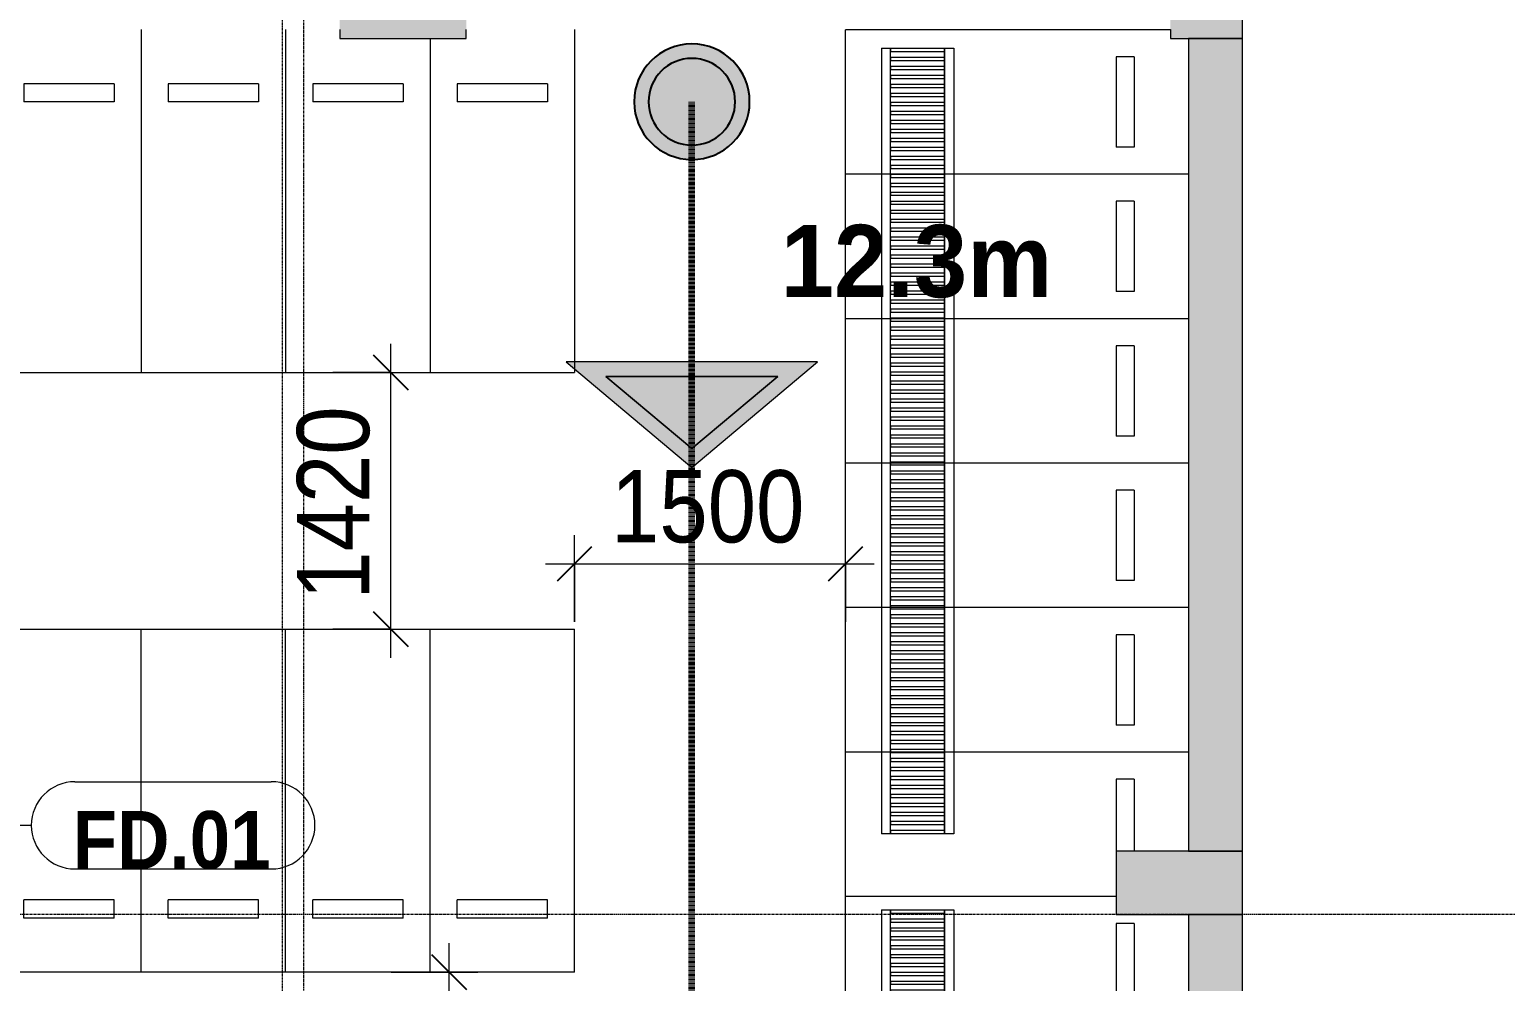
# Model space of a CAD drawing. Header units: millimetres. Extents: x 25998 to 252958, y -15958 to 83425.
# Drawn here: x 120534 to 128709, y 72666 to 77937 of the extents above; entities that cross this region are included whole.
import ezdxf

# ---------------------------------------------------------------- set-up
doc = ezdxf.new("R2010")
doc.units = ezdxf.units.MM
for name, pattern in [('1 NÉT CALL OUT', [6, 3, -3]), ('Dash Dot 3_16_', [7.9375, 4.7625, -1.5875, 0, -1.5875]), ('Grid Line', [22.225, 12.7, -3.175, 3.175, -3.175])]:
    doc.linetypes.add(name, pattern=pattern)
for name, color, linetype, lineweight in [('0-1', 7, 'Continuous', 5), ('A-ANNO-DIMS', 211, 'Continuous', 9), ('A-ANNO-DIMS-160', 211, 'Continuous', 9), ('A-ANNO-NOTE', 131, 'Continuous', 9), ('A-ANNO-NOTE-1', 131, 'Continuous', 25), ('A-DETL-2', 90, '1 NÉT CALL OUT', 100), ('A-DOOR-IDEN', 31, 'Continuous', 9), ('A-FLOR', 192, 'Continuous', 9), ('A-FLOR-1', 7, 'Continuous', 9), ('A-WALL-PATT-1', 7, 'Continuous', 9), ('C-PRKG', 70, 'Continuous', 9), ('G-ANNO-SYMB-1', 111, 'Dash Dot 3_16_', 18), ('G-ANNO-TEXT-2', 142, 'Continuous', 9), ('L-SITE-WALL-1', 250, 'Continuous', 18), ('L-SITE-WALL-2', 7, 'Continuous', 9), ('M-EQPM', 50, 'Continuous', 9), ('S-COLS-1', 52, 'Continuous', 5), ('S-COLS-2', 250, 'Continuous', 18), ('S-COLS-3', 7, 'Continuous', 9), ('S-GRID-1', 1, 'Grid Line', 9)]:
    doc.layers.add(name, color=color, linetype=linetype, lineweight=lineweight)
doc.styles.add('Arial_4', font='arial_0.ttf', dxfattribs={"width": 0.95, "height": 400})
doc.styles.add('Arial_B', font='arialbd_0.ttf', dxfattribs={"width": 0.9, "height": 320})
doc.styles.add('UTM Avo', font='UTM Avo.ttf', dxfattribs={"width": 0.9, "height": 400})
doc.dimstyles.new('1_Dim_chi_tiet_2_5', dxfattribs={"dimscale": 304.8, "dimtxt": 399.720379, "dimasz": 0.629921, "dimexe": 0.524934, "dimexo": 0.0625, "dimgap": 0.052493, "dimtad": 1, "dimdec": 0, "dimrnd": 5, "dimzin": 0, "dimdsep": 46, "dimtxsty": 'UTM Avo', "dimblk1": 'OBLIQUE', "dimblk2": 'OBLIQUE', "dimsah": 1, "dimcen": 0.09, "dimdle": 0.524934, "dimazin": 0, "dimtfac": 1, "dimtdec": 4, "dimtix": 1, "dimtmove": 0, "dimatfit": 3, "dimfxl": 1.049869, "dimfxlon": 1, "dimtvp": 1, "dimtolj": 1, "dimtzin": 0, "dimarcsym": 2})

# ---------------------------------------------------------------- blocks, each defined once
blk = doc.blocks.new('NCV_TKTC_KET CAU_rvt-1-TKCS_MB TẦNG HẦM')
at = {"layer": 'A-WALL-PATT-1'}
for points in [[(127252.6, 73386.9), (127252.5, 77886.9), (126952.6, 77886.9), (126952.6, 73386.9), (127252.5, 73386.9)], [(127252.6, 70111.9), (127252.5, 73036.9), (126952.6, 73036.9), (126952.6, 70111.9), (127252.5, 70111.9)]]:
    blk.add_hatch(color=256, dxfattribs=at).paths.add_polyline_path(points)
at = {"layer": 'S-COLS-1'}
for points in [[(122952.6, 77886.9), (122952.6, 78236.9), (122252.6, 78236.5), (122252.6, 77886.9)], [(127252.5, 77886.9), (127252.6, 77886.9), (127252.5, 78236.9), (126852.6, 78236.5), (126852.6, 77886.9), (127119.4, 77886.9)], [(127252.4, 73036.9), (127252.4, 73386.9), (126552.4, 73386.9), (126552.4, 73036.9), (127045.3, 73036.9)]]:
    blk.add_hatch(color=256, dxfattribs=at).paths.add_polyline_path(points)
at = {"layer": 'A-FLOR-1'}
blk.add_line((127252.5, 73036.9), (127252.5, 73386.9), dxfattribs=at)
at = {"layer": 'L-SITE-WALL-1'}
for p, q in [((126952.6, 77886.9), (126952.6, 73386.9)), ((127252.6, 73386.9), (127252.6, 77886.9)), ((126952.6, 73036.9), (126952.6, 70111.9)), ((127252.6, 70111.9), (127252.6, 73036.9))]:
    blk.add_line(p, q, dxfattribs=at)
at = {"layer": 'L-SITE-WALL-2'}
for p, q in [((127252.6, 77886.9), (126952.6, 77886.9)), ((126952.6, 73386.9), (127252.6, 73386.9)), ((127252.6, 73036.9), (126952.6, 73036.9))]:
    blk.add_line(p, q, dxfattribs=at)
at = {"layer": 'S-COLS-2'}
for p, q in [((127252.6, 77886.9), (127252.6, 78236.9)), ((122252.6, 77936.9), (122252.6, 77886.9)), ((122952.6, 77886.9), (122952.6, 77936.9)), ((126852.6, 77936.9), (126852.6, 77886.9)), ((122252.6, 77886.9), (122952.6, 77886.9)), ((126852.6, 77886.9), (126952.6, 77886.9)), ((126552.4, 73386.9), (126552.4, 73036.9)), ((126952.6, 73386.9), (126552.4, 73386.9)), ((127252.4, 73036.9), (127252.4, 73386.9)), ((126552.4, 73036.9), (126952.6, 73036.9))]:
    blk.add_line(p, q, dxfattribs=at)
at = {"layer": 'S-COLS-3'}
for p, q in [((126952.6, 77886.9), (127252.6, 77886.9)), ((127252.4, 73386.9), (126952.6, 73386.9)), ((126952.6, 73036.9), (127252.4, 73036.9))]:
    blk.add_line(p, q, dxfattribs=at)
blk = doc.blocks.new('XE MAY2 - xe may 2-V35-TKCS_MB TẦNG HẦM')
at = {"layer": 'C-PRKG'}
for p, q in [((-400.1, 800), (-1900, 800)), ((-1900, 0), (-1900, 800)), ((-300, 650), (-400, 650)), ((-400, 650), (-400, 150)), ((-300, 650), (-300, 150)), ((-300, 150), (-400, 150)), ((0, 0), (-1900, 0))]:
    blk.add_line(p, q, dxfattribs=at)
blk = doc.blocks.new('XE MAY2 - xe may 2-V36-TKCS_MB TẦNG HẦM')
at = {"layer": 'C-PRKG'}
for p, q in [((0, 800), (-1900, 800)), ((-1900, 0), (-1900, 800)), ((-300, 650), (-400, 650)), ((-400, 650), (-400, 251.1)), ((-300, 650), (-300, 251.2)), ((-400.1, 0), (-1900, 0))]:
    blk.add_line(p, q, dxfattribs=at)
blk = doc.blocks.new('XE MAY2 - xe may 2-612722-TKCS_MB TẦNG HẦM')
at = {"layer": 'C-PRKG'}
for p, q in [((0, 800), (-1900, 800)), ((-1900, 0), (-1900, 800)), ((-300, 650), (-400, 650)), ((-400, 650), (-400, 150)), ((-300, 650), (-300, 150)), ((-300, 150), (-400, 150)), ((0, 0), (-1900, 0))]:
    blk.add_line(p, q, dxfattribs=at)
blk = doc.blocks.new('XE MAY2 - xe may 2-V20-TKCS_MB TẦNG HẦM')
at = {"layer": 'C-PRKG'}
for p, q in [((-100, 800), (-1900, 800)), ((-1900, 0), (-1900, 800)), ((-300, 650), (-400, 650)), ((-400, 650), (-400, 150)), ((-300, 650), (-300, 150)), ((-300, 150), (-400, 150)), ((0, 0), (-1900, 0))]:
    blk.add_line(p, q, dxfattribs=at)
blk = doc.blocks.new('XE MAY2 - xe may 2-V37-TKCS_MB TẦNG HẦM')
at = {"layer": 'C-PRKG'}
for p, q in [((-1900, 0), (-1900, -800)), ((-50, 0), (-1900, 0)), ((-300, -150), (-400, -150)), ((-400, -650), (-400, -150)), ((-300, -650), (-300, -150)), ((-300, -650), (-400, -650)), ((0, -800), (-1900, -800))]:
    blk.add_line(p, q, dxfattribs=at)
blk = doc.blocks.new('XE MAY2 - xe may 2-V39-TKCS_MB TẦNG HẦM')
at = {"layer": 'C-PRKG'}
for p, q in [((-1900, 0), (-1900, -800)), ((0, 0), (-1900, 0)), ((-300, -150), (-400, -150)), ((-400, -650), (-400, -150)), ((-300, -650), (-300, -150)), ((-300, -650), (-400, -650)), ((-50, -800), (-1900, -800))]:
    blk.add_line(p, q, dxfattribs=at)
blk = doc.blocks.new('XE MAY2 - xe may 2-614215-TKCS_MB TẦNG HẦM')
at = {"layer": 'C-PRKG'}
for p, q in [((-1900, 0), (-1900, -800)), ((0, 0), (-1900, 0)), ((-300, -150), (-400, -150)), ((-400, -650), (-400, -150)), ((-300, -650), (-300, -150)), ((-300, -650), (-400, -650)), ((0, -800), (-1900, -800))]:
    blk.add_line(p, q, dxfattribs=at)
blk = doc.blocks.new('XE MAY2 - xe may 2-V40-TKCS_MB TẦNG HẦM')
at = {"layer": 'C-PRKG'}
for p, q in [((-1900, 0), (-1900, -800)), ((0, 0), (-10, 0)), ((-300, -150), (-400, -150)), ((-400, -650), (-400, -150)), ((-300, -650), (-300, -150)), ((-300, -650), (-400, -650)), ((0, -800), (-1900, -800))]:
    blk.add_line(p, q, dxfattribs=at)
blk = doc.blocks.new('XE MAY2 - xe may 2-V21-TKCS_MB TẦNG HẦM')
at = {"layer": 'C-PRKG'}
for p, q in [((0, 800), (-1900, 800)), ((-1900, 0), (-1900, 800)), ((0, 800), (0, 0)), ((-300, 650), (-400, 650)), ((-400, 650), (-400, 150)), ((-300, 650), (-300, 150)), ((-300, 150), (-400, 150)), ((0, 0), (-1900, 0))]:
    blk.add_line(p, q, dxfattribs=at)
blk = doc.blocks.new('XE MAY2 - xe may 2-V41-TKCS_MB TẦNG HẦM')
at = {"layer": 'C-PRKG'}
for p, q in [((0, 800), (-1900, 800)), ((-1900, 0), (-1900, 800)), ((0, 800), (0, 0)), ((-300, 650), (-400, 650)), ((-400, 650), (-400, 150)), ((-300, 650), (-300, 150)), ((-300, 150), (-400, 150))]:
    blk.add_line(p, q, dxfattribs=at)
blk = doc.blocks.new('THOAT NUOC 300 - w300-4043816-TKCS_MB TẦNG HẦM')
at = {"layer": 'M-EQPM'}
for p, q in [((-2175, 150), (-2175, 200)), ((2175, 200), (-2175, 200)), ((2175, 200), (2175, 150)), ((-2175, -150), (-2175, 150)), ((-2155, 150), (-2175, 150)), ((-2175, 150), (2175, 150)), ((-2155, 150), (-2155, -150)), ((-2125.2, -150), (-2125.2, 150)), ((-2105.2, 150), (-2125.2, 150)), ((-2105.2, 150), (-2105.2, -150)), ((-2075.5, -150), (-2075.5, 150)), ((-2055.5, 150), (-2075.5, 150)), ((-2055.5, 150), (-2055.5, -150)), ((-2025.7, -150), (-2025.7, 150)), ((-2005.7, 150), (-2025.7, 150)), ((-2005.7, 150), (-2005.7, -150)), ((-1975.9, -150), (-1975.9, 150)), ((-1955.9, 150), (-1975.9, 150)), ((-1955.9, 150), (-1955.9, -150)), ((-1926.1, -150), (-1926.1, 150)), ((-1906.1, 150), (-1926.1, 150)), ((-1906.1, 150), (-1906.1, -150)), ((-1876.4, -150), (-1876.4, 150)), ((-1856.4, 150), (-1876.4, 150)), ((-1856.4, 150), (-1856.4, -150)), ((-1826.6, -150), (-1826.6, 150)), ((-1806.6, 150), (-1826.6, 150)), ((-1806.6, 150), (-1806.6, -150)), ((-1776.8, -150), (-1776.8, 150)), ((-1756.8, 150), (-1776.8, 150)), ((-1756.8, 150), (-1756.8, -150)), ((-1727.1, -150), (-1727.1, 150)), ((-1707.1, 150), (-1727.1, 150)), ((-1707.1, 150), (-1707.1, -150)), ((-1677.3, -150), (-1677.3, 150)), ((-1657.3, 150), (-1677.3, 150)), ((-1657.3, 150), (-1657.3, -150)), ((-1627.5, -150), (-1627.5, 150)), ((-1607.5, 150), (-1627.5, 150)), ((-1607.5, 150), (-1607.5, -150)), ((-1577.8, -150), (-1577.8, 150)), ((-1557.8, 150), (-1577.8, 150)), ((-1557.8, 150), (-1557.8, -150)), ((-1528, -150), (-1528, 150)), ((-1508, 150), (-1528, 150)), ((-1508, 150), (-1508, -150)), ((-1478.2, -150), (-1478.2, 150)), ((-1458.2, 150), (-1478.2, 150)), ((-1458.2, 150), (-1458.2, -150)), ((-1428.4, -150), (-1428.4, 150)), ((-1408.4, 150), (-1428.4, 150)), ((-1408.4, 150), (-1408.4, -150)), ((-1378.7, -150), (-1378.7, 150)), ((-1358.7, 150), (-1378.7, 150)), ((-1358.7, 150), (-1358.7, -150)), ((-1328.9, -150), (-1328.9, 150)), ((-1308.9, 150), (-1328.9, 150)), ((-1308.9, 150), (-1308.9, -150)), ((-1279.1, -150), (-1279.1, 150)), ((-1259.1, 150), (-1279.1, 150)), ((-1259.1, 150), (-1259.1, -150)), ((-1229.4, -150), (-1229.4, 150)), ((-1209.4, 150), (-1229.4, 150)), ((-1209.4, 150), (-1209.4, -150)), ((-1179.6, -150), (-1179.6, 150)), ((-1159.6, 150), (-1179.6, 150)), ((-1159.6, 150), (-1159.6, -150)), ((-1129.8, -150), (-1129.8, 150)), ((-1109.8, 150), (-1129.8, 150)), ((-1109.8, 150), (-1109.8, -150)), ((-1080.1, -150), (-1080.1, 150)), ((-1060.1, 150), (-1080.1, 150)), ((-1060.1, 150), (-1060.1, -150)), ((-1030.3, -150), (-1030.3, 150)), ((-1010.3, 150), (-1030.3, 150)), ((-1010.3, 150), (-1010.3, -150)), ((-980.5, -150), (-980.5, 150)), ((-960.5, 150), (-980.5, 150)), ((-960.5, 150), (-960.5, -150)), ((-930.7, -150), (-930.7, 150)), ((-910.7, 150), (-930.7, 150)), ((-910.7, 150), (-910.7, -150)), ((-881, -150), (-881, 150)), ((-861, 150), (-881, 150)), ((-861, 150), (-861, -150)), ((-831.2, -150), (-831.2, 150)), ((-811.2, 150), (-831.2, 150)), ((-811.2, 150), (-811.2, -150)), ((-781.4, -150), (-781.4, 150)), ((-761.4, 150), (-781.4, 150)), ((-761.4, 150), (-761.4, -150)), ((-731.7, -150), (-731.7, 150)), ((-711.7, 150), (-731.7, 150)), ((-711.7, 150), (-711.7, -150)), ((-681.9, -150), (-681.9, 150)), ((-661.9, 150), (-681.9, 150)), ((-661.9, 150), (-661.9, -150)), ((-632.1, -150), (-632.1, 150)), ((-612.1, 150), (-632.1, 150)), ((-612.1, 150), (-612.1, -150)), ((-582.4, -150), (-582.4, 150)), ((-562.4, 150), (-582.4, 150)), ((-562.4, 150), (-562.4, -150)), ((-532.6, -150), (-532.6, 150)), ((-512.6, 150), (-532.6, 150)), ((-512.6, 150), (-512.6, -150)), ((-482.8, -150), (-482.8, 150)), ((-462.8, 150), (-482.8, 150)), ((-462.8, 150), (-462.8, -150)), ((-433, -150), (-433, 150)), ((-413, 150), (-433, 150)), ((-413, 150), (-413, -150)), ((-383.3, -150), (-383.3, 150)), ((-363.3, 150), (-383.3, 150)), ((-363.3, 150), (-363.3, -150)), ((-333.5, -150), (-333.5, 150)), ((-313.5, 150), (-333.5, 150)), ((-313.5, 150), (-313.5, -150)), ((-283.7, -150), (-283.7, 150)), ((-263.7, 150), (-283.7, 150)), ((-263.7, 150), (-263.7, -150)), ((-234, -150), (-234, 150)), ((-214, 150), (-234, 150)), ((-214, 150), (-214, -150)), ((-184.2, -150), (-184.2, 150)), ((-164.2, 150), (-184.2, 150)), ((-164.2, 150), (-164.2, -150)), ((-134.4, -150), (-134.4, 150)), ((-114.4, 150), (-134.4, 150)), ((-114.4, 150), (-114.4, -150)), ((-84.7, -150), (-84.7, 150)), ((-64.7, 150), (-84.7, 150)), ((-64.7, 150), (-64.7, -150)), ((-34.9, -150), (-34.9, 150)), ((-14.9, 150), (-34.9, 150)), ((-14.9, 150), (-14.9, -150)), ((14.9, -150), (14.9, 150)), ((34.9, 150), (14.9, 150)), ((34.9, 150), (34.9, -150)), ((64.7, -150), (64.7, 150)), ((84.7, 150), (64.7, 150)), ((84.7, 150), (84.7, -150)), ((114.4, -150), (114.4, 150)), ((134.4, 150), (114.4, 150)), ((134.4, 150), (134.4, -150)), ((164.2, -150), (164.2, 150)), ((184.2, 150), (164.2, 150)), ((184.2, 150), (184.2, -150)), ((214, -150), (214, 150)), ((234, 150), (214, 150)), ((234, 150), (234, -150)), ((263.7, -150), (263.7, 150)), ((283.7, 150), (263.7, 150)), ((283.7, 150), (283.7, -150)), ((313.5, -150), (313.5, 150)), ((333.5, 150), (313.5, 150)), ((333.5, 150), (333.5, -150)), ((363.3, -150), (363.3, 150)), ((383.3, 150), (363.3, 150)), ((383.3, 150), (383.3, -150)), ((413, -150), (413, 150)), ((433, 150), (413, 150)), ((433, 150), (433, -150)), ((462.8, -150), (462.8, 150)), ((482.8, 150), (462.8, 150)), ((482.8, 150), (482.8, -150)), ((512.6, -150), (512.6, 150)), ((532.6, 150), (512.6, 150)), ((532.6, 150), (532.6, -150)), ((562.4, -150), (562.4, 150)), ((582.4, 150), (562.4, 150)), ((582.4, 150), (582.4, -150)), ((612.1, -150), (612.1, 150)), ((632.1, 150), (612.1, 150)), ((632.1, 150), (632.1, -150)), ((661.9, -150), (661.9, 150)), ((681.9, 150), (661.9, 150)), ((681.9, 150), (681.9, -150)), ((711.7, -150), (711.7, 150)), ((731.7, 150), (711.7, 150)), ((731.7, 150), (731.7, -150)), ((761.4, -150), (761.4, 150)), ((781.4, 150), (761.4, 150)), ((781.4, 150), (781.4, -150)), ((811.2, -150), (811.2, 150)), ((831.2, 150), (811.2, 150)), ((831.2, 150), (831.2, -150)), ((861, -150), (861, 150)), ((881, 150), (861, 150)), ((881, 150), (881, -150)), ((910.7, -150), (910.7, 150)), ((930.7, 150), (910.7, 150)), ((930.7, 150), (930.7, -150)), ((960.5, -150), (960.5, 150)), ((980.5, 150), (960.5, 150)), ((980.5, 150), (980.5, -150)), ((1010.3, -150), (1010.3, 150)), ((1030.3, 150), (1010.3, 150)), ((1030.3, 150), (1030.3, -150)), ((1060.1, -150), (1060.1, 150)), ((1080.1, 150), (1060.1, 150)), ((1080.1, 150), (1080.1, -150)), ((1109.8, -150), (1109.8, 150)), ((1129.8, 150), (1109.8, 150)), ((1129.8, 150), (1129.8, -150)), ((1159.6, -150), (1159.6, 150)), ((1179.6, 150), (1159.6, 150)), ((1179.6, 150), (1179.6, -150)), ((1209.4, -150), (1209.4, 150)), ((1229.4, 150), (1209.4, 150)), ((1229.4, 150), (1229.4, -150)), ((1259.1, -150), (1259.1, 150)), ((1279.1, 150), (1259.1, 150)), ((1279.1, 150), (1279.1, -150)), ((1308.9, -150), (1308.9, 150)), ((1328.9, 150), (1308.9, 150)), ((1328.9, 150), (1328.9, -150)), ((1358.7, -150), (1358.7, 150)), ((1378.7, 150), (1358.7, 150)), ((1378.7, 150), (1378.7, -150)), ((1408.4, -150), (1408.4, 150)), ((1428.4, 150), (1408.4, 150)), ((1428.4, 150), (1428.4, -150)), ((1458.2, -150), (1458.2, 150)), ((1478.2, 150), (1458.2, 150)), ((1478.2, 150), (1478.2, -150)), ((1508, -150), (1508, 150)), ((1528, 150), (1508, 150)), ((1528, 150), (1528, -150)), ((1557.8, -150), (1557.8, 150)), ((1577.8, 150), (1557.8, 150)), ((1577.8, 150), (1577.8, -150)), ((1607.5, -150), (1607.5, 150)), ((1627.5, 150), (1607.5, 150)), ((1627.5, 150), (1627.5, -150)), ((1657.3, -150), (1657.3, 150)), ((1677.3, 150), (1657.3, 150)), ((1677.3, 150), (1677.3, -150)), ((1707.1, -150), (1707.1, 150)), ((1727.1, 150), (1707.1, 150)), ((1727.1, 150), (1727.1, -150)), ((1756.8, -150), (1756.8, 150)), ((1776.8, 150), (1756.8, 150)), ((1776.8, 150), (1776.8, -150)), ((1806.6, -150), (1806.6, 150)), ((1826.6, 150), (1806.6, 150)), ((1826.6, 150), (1826.6, -150)), ((1856.4, -150), (1856.4, 150)), ((1876.4, 150), (1856.4, 150)), ((1876.4, 150), (1876.4, -150)), ((1906.1, -150), (1906.1, 150)), ((1926.1, 150), (1906.1, 150)), ((1926.1, 150), (1926.1, -150)), ((1955.9, -150), (1955.9, 150)), ((1975.9, 150), (1955.9, 150)), ((1975.9, 150), (1975.9, -150)), ((2005.7, -150), (2005.7, 150)), ((2025.7, 150), (2005.7, 150)), ((2025.7, 150), (2025.7, -150)), ((2055.5, -150), (2055.5, 150)), ((2075.5, 150), (2055.5, 150)), ((2075.5, 150), (2075.5, -150)), ((2105.2, -150), (2105.2, 150)), ((2125.2, 150), (2105.2, 150)), ((2125.2, 150), (2125.2, -150)), ((2155, -150), (2155, 150)), ((2175, 150), (2155, 150)), ((2175, 150), (2175, -150)), ((-2175, -150), (-2155, -150)), ((-2175, -200), (-2175, -150)), ((-2175, -150), (2175, -150)), ((-2125.2, -150), (-2105.2, -150)), ((-2075.5, -150), (-2055.5, -150)), ((-2025.7, -150), (-2005.7, -150)), ((-1975.9, -150), (-1955.9, -150)), ((-1926.1, -150), (-1906.1, -150)), ((-1876.4, -150), (-1856.4, -150)), ((-1826.6, -150), (-1806.6, -150)), ((-1776.8, -150), (-1756.8, -150)), ((-1727.1, -150), (-1707.1, -150)), ((-1677.3, -150), (-1657.3, -150)), ((-1627.5, -150), (-1607.5, -150)), ((-1577.8, -150), (-1557.8, -150)), ((-1528, -150), (-1508, -150)), ((-1478.2, -150), (-1458.2, -150)), ((-1428.4, -150), (-1408.4, -150)), ((-1378.7, -150), (-1358.7, -150)), ((-1328.9, -150), (-1308.9, -150)), ((-1279.1, -150), (-1259.1, -150)), ((-1229.4, -150), (-1209.4, -150)), ((-1179.6, -150), (-1159.6, -150)), ((-1129.8, -150), (-1109.8, -150)), ((-1080.1, -150), (-1060.1, -150)), ((-1030.3, -150), (-1010.3, -150)), ((-980.5, -150), (-960.5, -150)), ((-930.7, -150), (-910.7, -150)), ((-881, -150), (-861, -150)), ((-831.2, -150), (-811.2, -150)), ((-781.4, -150), (-761.4, -150)), ((-731.7, -150), (-711.7, -150)), ((-681.9, -150), (-661.9, -150)), ((-632.1, -150), (-612.1, -150)), ((-582.4, -150), (-562.4, -150)), ((-532.6, -150), (-512.6, -150)), ((-482.8, -150), (-462.8, -150)), ((-433, -150), (-413, -150)), ((-383.3, -150), (-363.3, -150)), ((-333.5, -150), (-313.5, -150)), ((-283.7, -150), (-263.7, -150)), ((-234, -150), (-214, -150)), ((-184.2, -150), (-164.2, -150)), ((-134.4, -150), (-114.4, -150)), ((-84.7, -150), (-64.7, -150)), ((-34.9, -150), (-14.9, -150)), ((14.9, -150), (34.9, -150)), ((64.7, -150), (84.7, -150)), ((114.4, -150), (134.4, -150)), ((164.2, -150), (184.2, -150)), ((214, -150), (234, -150)), ((263.7, -150), (283.7, -150)), ((313.5, -150), (333.5, -150)), ((363.3, -150), (383.3, -150)), ((413, -150), (433, -150)), ((462.8, -150), (482.8, -150)), ((512.6, -150), (532.6, -150)), ((562.4, -150), (582.4, -150)), ((612.1, -150), (632.1, -150)), ((661.9, -150), (681.9, -150)), ((711.7, -150), (731.7, -150)), ((761.4, -150), (781.4, -150)), ((811.2, -150), (831.2, -150)), ((861, -150), (881, -150)), ((910.7, -150), (930.7, -150)), ((960.5, -150), (980.5, -150)), ((1010.3, -150), (1030.3, -150)), ((1060.1, -150), (1080.1, -150)), ((1109.8, -150), (1129.8, -150)), ((1159.6, -150), (1179.6, -150)), ((1209.4, -150), (1229.4, -150)), ((1259.1, -150), (1279.1, -150)), ((1308.9, -150), (1328.9, -150)), ((1358.7, -150), (1378.7, -150)), ((1408.4, -150), (1428.4, -150)), ((1458.2, -150), (1478.2, -150)), ((1508, -150), (1528, -150)), ((1557.8, -150), (1577.8, -150)), ((1607.5, -150), (1627.5, -150)), ((1657.3, -150), (1677.3, -150)), ((1707.1, -150), (1727.1, -150)), ((1756.8, -150), (1776.8, -150)), ((1806.6, -150), (1826.6, -150)), ((1856.4, -150), (1876.4, -150)), ((1906.1, -150), (1926.1, -150)), ((1955.9, -150), (1975.9, -150)), ((2005.7, -150), (2025.7, -150)), ((2055.5, -150), (2075.5, -150)), ((2105.2, -150), (2125.2, -150)), ((2155, -150), (2175, -150)), ((2175, -150), (2175, -200)), ((2175, -200), (-2175, -200))]:
    blk.add_line(p, q, dxfattribs=at)
blk = doc.blocks.new('THOAT NUOC 300 - w300-4048180-TKCS_MB TẦNG HẦM')
at = {"layer": 'M-EQPM'}
for p, q in [((-1462.5, 150), (-1462.5, 200)), ((1462.5, 200), (-1462.5, 200)), ((1462.5, 200), (1462.5, 150)), ((-1462.5, -150), (-1462.5, 150)), ((-1442.5, 150), (-1462.5, 150)), ((-1462.5, 150), (1462.5, 150)), ((-1442.5, 150), (-1442.5, -150)), ((-1413.3, -150), (-1413.3, 150)), ((-1393.3, 150), (-1413.3, 150)), ((-1393.3, 150), (-1393.3, -150)), ((-1364, -150), (-1364, 150)), ((-1344, 150), (-1364, 150)), ((-1344, 150), (-1344, -150)), ((-1314.8, -150), (-1314.8, 150)), ((-1294.8, 150), (-1314.8, 150)), ((-1294.8, 150), (-1294.8, -150)), ((-1265.6, -150), (-1265.6, 150)), ((-1245.6, 150), (-1265.6, 150)), ((-1245.6, 150), (-1245.6, -150)), ((-1216.3, -150), (-1216.3, 150)), ((-1196.3, 150), (-1216.3, 150)), ((-1196.3, 150), (-1196.3, -150)), ((-1167.1, -150), (-1167.1, 150)), ((-1147.1, 150), (-1167.1, 150)), ((-1147.1, 150), (-1147.1, -150)), ((-1117.8, -150), (-1117.8, 150)), ((-1097.8, 150), (-1117.8, 150)), ((-1097.8, 150), (-1097.8, -150)), ((-1068.6, -150), (-1068.6, 150)), ((-1048.6, 150), (-1068.6, 150)), ((-1048.6, 150), (-1048.6, -150)), ((-1019.4, -150), (-1019.4, 150)), ((-999.4, 150), (-1019.4, 150)), ((-999.4, 150), (-999.4, -150)), ((-970.1, -150), (-970.1, 150)), ((-950.1, 150), (-970.1, 150)), ((-950.1, 150), (-950.1, -150)), ((-920.9, -150), (-920.9, 150)), ((-900.9, 150), (-920.9, 150)), ((-900.9, 150), (-900.9, -150)), ((-871.7, -150), (-871.7, 150)), ((-851.7, 150), (-871.7, 150)), ((-851.7, 150), (-851.7, -150)), ((-822.4, -150), (-822.4, 150)), ((-802.4, 150), (-822.4, 150)), ((-802.4, 150), (-802.4, -150)), ((-773.2, -150), (-773.2, 150)), ((-753.2, 150), (-773.2, 150)), ((-753.2, 150), (-753.2, -150)), ((-723.9, -150), (-723.9, 150)), ((-703.9, 150), (-723.9, 150)), ((-703.9, 150), (-703.9, -150)), ((-674.7, -150), (-674.7, 150)), ((-654.7, 150), (-674.7, 150)), ((-654.7, 150), (-654.7, -150)), ((-625.5, -150), (-625.5, 150)), ((-605.5, 150), (-625.5, 150)), ((-605.5, 150), (-605.5, -150)), ((-576.2, -150), (-576.2, 150)), ((-556.2, 150), (-576.2, 150)), ((-556.2, 150), (-556.2, -150)), ((-527, -150), (-527, 150)), ((-507, 150), (-527, 150)), ((-507, 150), (-507, -150)), ((-477.8, -150), (-477.8, 150)), ((-457.8, 150), (-477.8, 150)), ((-457.8, 150), (-457.8, -150)), ((-428.5, -150), (-428.5, 150)), ((-408.5, 150), (-428.5, 150)), ((-408.5, 150), (-408.5, -150)), ((-379.3, -150), (-379.3, 150)), ((-359.3, 150), (-379.3, 150)), ((-359.3, 150), (-359.3, -150)), ((-330, -150), (-330, 150)), ((-310, 150), (-330, 150)), ((-310, 150), (-310, -150)), ((-280.8, -150), (-280.8, 150)), ((-260.8, 150), (-280.8, 150)), ((-260.8, 150), (-260.8, -150)), ((-231.6, -150), (-231.6, 150)), ((-211.6, 150), (-231.6, 150)), ((-211.6, 150), (-211.6, -150)), ((-182.3, -150), (-182.3, 150)), ((-162.3, 150), (-182.3, 150)), ((-162.3, 150), (-162.3, -150)), ((-133.1, -150), (-133.1, 150)), ((-113.1, 150), (-133.1, 150)), ((-113.1, 150), (-113.1, -150)), ((-83.9, -150), (-83.9, 150)), ((-63.9, 150), (-83.9, 150)), ((-63.9, 150), (-63.9, -150)), ((-34.6, -150), (-34.6, 150)), ((-14.6, 150), (-34.6, 150)), ((-14.6, 150), (-14.6, -150)), ((14.6, -150), (14.6, 150)), ((34.6, 150), (14.6, 150)), ((34.6, 150), (34.6, -150)), ((63.9, -150), (63.9, 150)), ((83.9, 150), (63.9, 150)), ((83.9, 150), (83.9, -150)), ((113.1, -150), (113.1, 150)), ((133.1, 150), (113.1, 150)), ((133.1, 150), (133.1, -150)), ((162.3, -150), (162.3, 150)), ((182.3, 150), (162.3, 150)), ((182.3, 150), (182.3, -150)), ((211.6, -150), (211.6, 150)), ((231.6, 150), (211.6, 150)), ((231.6, 150), (231.6, -150)), ((260.8, -150), (260.8, 150)), ((280.8, 150), (260.8, 150)), ((280.8, 150), (280.8, -150)), ((310, -150), (310, 150)), ((330, 150), (310, 150)), ((330, 150), (330, -150)), ((359.3, -150), (359.3, 150)), ((379.3, 150), (359.3, 150)), ((379.3, 150), (379.3, -150)), ((408.5, -150), (408.5, 150)), ((428.5, 150), (408.5, 150)), ((428.5, 150), (428.5, -150)), ((457.8, -150), (457.8, 150)), ((477.8, 150), (457.8, 150)), ((477.8, 150), (477.8, -150)), ((507, -150), (507, 150)), ((527, 150), (507, 150)), ((527, 150), (527, -150)), ((556.2, -150), (556.2, 150)), ((576.2, 150), (556.2, 150)), ((576.2, 150), (576.2, -150)), ((605.5, -150), (605.5, 150)), ((625.5, 150), (605.5, 150)), ((625.5, 150), (625.5, -150)), ((654.7, -150), (654.7, 150)), ((674.7, 150), (654.7, 150)), ((674.7, 150), (674.7, -150)), ((703.9, -150), (703.9, 150)), ((723.9, 150), (703.9, 150)), ((723.9, 150), (723.9, -150)), ((753.2, -150), (753.2, 150)), ((773.2, 150), (753.2, 150)), ((773.2, 150), (773.2, -150)), ((802.4, -150), (802.4, 150)), ((822.4, 150), (802.4, 150)), ((822.4, 150), (822.4, -150)), ((851.7, -150), (851.7, 150)), ((871.7, 150), (851.7, 150)), ((871.7, 150), (871.7, -150)), ((900.9, -150), (900.9, 150)), ((920.9, 150), (900.9, 150)), ((920.9, 150), (920.9, -150)), ((950.1, -150), (950.1, 150)), ((970.1, 150), (950.1, 150)), ((970.1, 150), (970.1, -150)), ((999.4, -150), (999.4, 150)), ((1019.4, 150), (999.4, 150)), ((1019.4, 150), (1019.4, -150)), ((1048.6, -150), (1048.6, 150)), ((1068.6, 150), (1048.6, 150)), ((1068.6, 150), (1068.6, -150)), ((1097.8, -150), (1097.8, 150)), ((1117.8, 150), (1097.8, 150)), ((1117.8, 150), (1117.8, -150)), ((1147.1, -150), (1147.1, 150)), ((1167.1, 150), (1147.1, 150)), ((1167.1, 150), (1167.1, -150)), ((1196.3, -150), (1196.3, 150)), ((1216.3, 150), (1196.3, 150)), ((1216.3, 150), (1216.3, -150)), ((1245.6, -150), (1245.6, 150)), ((1265.6, 150), (1245.6, 150)), ((1265.6, 150), (1265.6, -150)), ((1294.8, -150), (1294.8, 150)), ((1314.8, 150), (1294.8, 150)), ((1314.8, 150), (1314.8, -150)), ((1344, -150), (1344, 150)), ((1364, 150), (1344, 150)), ((1364, 150), (1364, -150)), ((1393.3, -150), (1393.3, 150)), ((1413.3, 150), (1393.3, 150)), ((1413.3, 150), (1413.3, -150)), ((1442.5, -150), (1442.5, 150)), ((1462.5, 150), (1442.5, 150)), ((1462.5, 150), (1462.5, -150)), ((-1462.5, -150), (-1442.5, -150)), ((-1462.5, -200), (-1462.5, -150)), ((-1462.5, -150), (1462.5, -150)), ((-1413.3, -150), (-1393.3, -150)), ((-1364, -150), (-1344, -150)), ((-1314.8, -150), (-1294.8, -150)), ((-1265.6, -150), (-1245.6, -150)), ((-1216.3, -150), (-1196.3, -150)), ((-1167.1, -150), (-1147.1, -150)), ((-1117.8, -150), (-1097.8, -150)), ((-1068.6, -150), (-1048.6, -150)), ((-1019.4, -150), (-999.4, -150)), ((-970.1, -150), (-950.1, -150)), ((-920.9, -150), (-900.9, -150)), ((-871.7, -150), (-851.7, -150)), ((-822.4, -150), (-802.4, -150)), ((-773.2, -150), (-753.2, -150)), ((-723.9, -150), (-703.9, -150)), ((-674.7, -150), (-654.7, -150)), ((-625.5, -150), (-605.5, -150)), ((-576.2, -150), (-556.2, -150)), ((-527, -150), (-507, -150)), ((-477.8, -150), (-457.8, -150)), ((-428.5, -150), (-408.5, -150)), ((-379.3, -150), (-359.3, -150)), ((-330, -150), (-310, -150)), ((-280.8, -150), (-260.8, -150)), ((-231.6, -150), (-211.6, -150)), ((-182.3, -150), (-162.3, -150)), ((-133.1, -150), (-113.1, -150)), ((-83.9, -150), (-63.9, -150)), ((-34.6, -150), (-14.6, -150)), ((14.6, -150), (34.6, -150)), ((63.9, -150), (83.9, -150)), ((113.1, -150), (133.1, -150)), ((162.3, -150), (182.3, -150)), ((211.6, -150), (231.6, -150)), ((260.8, -150), (280.8, -150)), ((310, -150), (330, -150)), ((359.3, -150), (379.3, -150)), ((408.5, -150), (428.5, -150)), ((457.8, -150), (477.8, -150)), ((507, -150), (527, -150)), ((556.2, -150), (576.2, -150)), ((605.5, -150), (625.5, -150)), ((654.7, -150), (674.7, -150)), ((703.9, -150), (723.9, -150)), ((753.2, -150), (773.2, -150)), ((802.4, -150), (822.4, -150)), ((851.7, -150), (871.7, -150)), ((900.9, -150), (920.9, -150)), ((950.1, -150), (970.1, -150)), ((999.4, -150), (1019.4, -150)), ((1048.6, -150), (1068.6, -150)), ((1097.8, -150), (1117.8, -150)), ((1147.1, -150), (1167.1, -150)), ((1196.3, -150), (1216.3, -150)), ((1245.6, -150), (1265.6, -150)), ((1294.8, -150), (1314.8, -150)), ((1344, -150), (1364, -150)), ((1393.3, -150), (1413.3, -150)), ((1442.5, -150), (1462.5, -150)), ((1462.5, -150), (1462.5, -200)), ((1462.5, -200), (-1462.5, -200))]:
    blk.add_line(p, q, dxfattribs=at)
blk = doc.blocks.new('HDNDCT_DIEM THOAT HIEM XA NHAT - HDNDCT_DIEM THOAT HIEM XA NHAT-2431632-TKCS_MB TẦNG HẦM')
at = {"layer": 'A-ANNO-NOTE'}
h = blk.add_hatch(color=256, dxfattribs=at)
edge = h.paths.add_edge_path()
edge.add_arc((0, 0), 2, 0, 180)
edge.add_arc((0, 0), 2, 180, 360)
edge = h.paths.add_edge_path()
edge.add_arc((0, 0), 1.5, 180, 360)
edge.add_arc((0, 0), 1.5, 360, 540)
h = blk.add_hatch(color=256, dxfattribs=at)
edge = h.paths.add_edge_path()
edge.add_arc((0, 0), 1.5, 0, 180)
edge.add_arc((0, 0), 1.5, 180, 360)
at = {"layer": 'A-ANNO-NOTE-1'}
for radius, start, end in [(2, 0, 180), (1.5, 0, 180), (1.5, 0, 180), (1.5, 180, 360), (2, 180, 360), (1.5, 180, 360)]:
    blk.add_arc((0, 0), radius, start, end, dxfattribs=at)
blk = doc.blocks.new('HDNDCT_MŨI TÊN THOÁT HIỂM - HDNDCT_MŨI TÊN THOÁT HIỂM-2437747-TKCS_MB TẦNG HẦM')
at = {"layer": 'A-ANNO-NOTE'}
h = blk.add_hatch(color=256, dxfattribs=at)
h.paths.add_polyline_path([(-3.153, 0), (0.5, 4.353), (0.5, -4.353)])
h.paths.add_polyline_path([(-2.5, 0), (0, -2.979), (0, 2.979)])
blk.add_hatch(color=256, dxfattribs=at).paths.add_polyline_path([(0, -2.979), (-2.5, 0), (0, 2.979)])
for p, q in [((0.5, 4.353), (-3.153, 0)), ((0.5, -4.353), (0.5, 4.353)), ((-2.5, 0), (0, 2.979)), ((0, 2.979), (-2.5, 0)), ((0, 2.979), (0, -2.979)), ((0, -2.979), (0, 2.979)), ((-3.153, 0), (0.5, -4.353)), ((0, -2.979), (-2.5, 0)), ((-2.5, 0), (0, -2.979))]:
    blk.add_line(p, q, dxfattribs=at)
blk = doc.blocks.new('STN_Door Tag - STN_Door Tag-1788670-TKCS_MB TẦNG HẦM')
at = {"layer": 'A-DOOR-IDEN'}
for p, q in [((-3.37, 1.495), (3.431, 1.495)), ((-3.37, -1.524), (3.431, -1.524))]:
    blk.add_line(p, q, dxfattribs=at)
for centre, start, end in [((-3.37, -0.015), 90, 270), ((3.431, -0.015), 270, 90)]:
    blk.add_arc(centre, 1.509, start, end, dxfattribs=at)
blk = doc.blocks.new('DIMBLOCK132-TKCS_MB TẦNG HẦM')
at = {"layer": 'A-ANNO-DIMS-160'}
for p, q in [((122857.6, 69951.9), (122857.6, 72876.9)), ((122537.6, 72716.9), (123017.6, 72716.9)), ((122857.6, 72716.9), (122537.6, 72716.9)), ((122537.6, 70111.9), (123017.6, 70111.9)), ((122857.6, 70111.9), (122537.6, 70111.9))]:
    blk.add_line(p, q, dxfattribs=at)
at = {"layer": 'A-ANNO-DIMS-160', "lineweight": 25}
for p, q in [((122857.6, 72716.9), (122761.6, 72812.9)), ((122857.6, 72716.9), (122953.6, 72620.9)), ((122857.6, 70111.9), (122761.6, 70207.9)), ((122857.6, 70111.9), (122953.6, 70015.9))]:
    blk.add_line(p, q, dxfattribs=at)
at = {"layer": 'A-ANNO-DIMS-160', "color": 0, "insert": (122337.9, 70866.7), "char_height": 400, "width": 1314.636, "attachment_point": 1, "rotation": 90, "line_spacing_factor": 1.110334, "style": 'UTM Avo'}
blk.add_mtext('2605', dxfattribs=at)
blk = doc.blocks.new('_Oblique')
at = {"color": 0, "linetype": 'ByBlock', "lineweight": -2}
blk.add_line((-0.5, -0.5), (0.5, 0.5), dxfattribs=at)
blk = doc.blocks.new('DIMBLOCK133-TKCS_MB TẦNG HẦM')
at = {"layer": 'A-ANNO-DIMS-160'}
for p, q in [((123552.6, 74657.3), (123552.6, 75137.3)), ((125052.6, 74657.3), (125052.6, 75137.3)), ((123392.6, 74977.3), (125212.6, 74977.3)), ((123552.6, 74977.3), (123552.6, 74657.3)), ((125052.6, 74977.3), (125052.6, 74657.3))]:
    blk.add_line(p, q, dxfattribs=at)
at = {"layer": 'A-ANNO-DIMS-160', "lineweight": 25}
for p, q in [((123552.6, 74977.3), (123648.6, 75073.3)), ((125052.6, 74977.3), (125148.6, 75073.3)), ((123552.6, 74977.3), (123456.6, 74881.3)), ((125052.6, 74977.3), (124956.6, 74881.3))]:
    blk.add_line(p, q, dxfattribs=at)
at = {"layer": 'A-ANNO-DIMS-160', "color": 0, "insert": (123754.8, 75496.9), "char_height": 400, "width": 1314.636, "attachment_point": 1, "line_spacing_factor": 1.110334, "style": 'UTM Avo'}
blk.add_mtext('1500', dxfattribs=at)
blk = doc.blocks.new('DIMBLOCK167-TKCS_MB TẦNG HẦM')
at = {"layer": 'A-ANNO-DIMS-160'}
for p, q in [((122534.8, 74456.9), (122534.8, 76196.9)), ((122214.8, 76036.9), (122694.8, 76036.9)), ((122534.8, 76036.9), (122214.8, 76036.9)), ((122214.8, 74616.9), (122694.8, 74616.9)), ((122534.8, 74616.9), (122214.8, 74616.9))]:
    blk.add_line(p, q, dxfattribs=at)
at = {"layer": 'A-ANNO-DIMS-160', "lineweight": 25}
for p, q in [((122534.8, 76036.9), (122438.8, 76132.9)), ((122534.8, 76036.9), (122630.8, 75940.9)), ((122534.8, 74616.9), (122438.8, 74712.9)), ((122534.8, 74616.9), (122630.8, 74520.9))]:
    blk.add_line(p, q, dxfattribs=at)
at = {"layer": 'A-ANNO-DIMS-160', "color": 0, "insert": (122015.2, 74779.2), "char_height": 400, "width": 1314.636, "attachment_point": 1, "rotation": 90, "line_spacing_factor": 1.110334, "style": 'UTM Avo'}
blk.add_mtext('1420', dxfattribs=at)

msp = doc.modelspace()

# ---------------------------------------------------------------- linework, layer by layer
at = {"layer": 'A-DETL-2'}
msp.add_line((124202.6, 71466.9), (124202.6, 77536.9), dxfattribs=at)
at = {"layer": 'A-DOOR-IDEN'}
msp.add_line((119964.1, 73531.8), (120543.7, 73531.8), dxfattribs=at)
at = {"layer": 'A-FLOR'}
for p, q in [((125302.6, 73483.3), (125302.6, 77833.3)), ((125302.6, 77833.3), (125602.6, 77833.3)), ((125602.6, 77833.3), (125602.6, 73483.3)), ((125602.6, 73483.3), (125302.6, 73483.3)), ((125302.6, 70136.9), (125302.6, 73061.9)), ((125302.6, 73061.9), (125602.6, 73061.9)), ((125602.6, 73061.9), (125602.6, 70136.9))]:
    msp.add_line(p, q, dxfattribs=at)
at = {"layer": 'G-ANNO-SYMB-1'}
msp.add_line((121932.6, 83043.8), (121932.6, 10257.4), dxfattribs=at)
at = {"layer": 'S-GRID-1'}
for p, q in [((122052.6, 77184.9), (122052.6, 81184.9)), ((127252.6, 77184.9), (127252.6, 81184.9)), ((122052.6, 16318.9), (122052.6, 77184.9)), ((127252.6, 16318.9), (127252.6, 77184.9)), ((128880.9, 73036.9), (31838.8, 73036.9))]:
    msp.add_line(p, q, dxfattribs=at)

# ---------------------------------------------------------------- block references
at = {"layer": '0-1'}
msp.add_blockref('NCV_TKTC_KET CAU_rvt-1-TKCS_MB TẦNG HẦM', (0, 0), dxfattribs=at)
at = {"layer": 'A-ANNO-NOTE', "xscale": 160, "yscale": 160, "zscale": 160}
for name, p, rotation in [('HDNDCT_DIEM THOAT HIEM XA NHAT - HDNDCT_DIEM THOAT HIEM XA NHAT-2431632-TKCS_MB TẦNG HẦM', (124202.6, 77536.9), 180), ('HDNDCT_MŨI TÊN THOÁT HIỂM - HDNDCT_MŨI TÊN THOÁT HIỂM-2437747-TKCS_MB TẦNG HẦM', (124202.6, 76016.3), 90.00000000000001)]:
    msp.add_blockref(name, p, dxfattribs=dict(at, rotation=rotation))
at = {"layer": 'A-DOOR-IDEN', "xscale": 159.9999999999999, "yscale": 159.9999999999999, "zscale": 159.9999999999999}
msp.add_blockref('STN_Door Tag - STN_Door Tag-1788670-TKCS_MB TẦNG HẦM', (121324.3, 73532.5), dxfattribs=at)
at = {"layer": 'C-PRKG'}
for name, p, rotation in [('XE MAY2 - xe may 2-V40-TKCS_MB TẦNG HẦM', (120352.6, 77936.9), 90.00000000000038), ('XE MAY2 - xe may 2-614215-TKCS_MB TẦNG HẦM', (121152.6, 77936.9), 90.00000000000038), ('XE MAY2 - xe may 2-V39-TKCS_MB TẦNG HẦM', (121952.6, 77936.9), 90.00000000000038), ('XE MAY2 - xe may 2-V37-TKCS_MB TẦNG HẦM', (122752.6, 77936.9), 90.00000000000038), ('XE MAY2 - xe may 2-V41-TKCS_MB TẦNG HẦM', (120352.6, 72716.9), 270.0000000000009), ('XE MAY2 - xe may 2-V21-TKCS_MB TẦNG HẦM', (121152.6, 72716.9), 270.0000000000009), ('XE MAY2 - xe may 2-V21-TKCS_MB TẦNG HẦM', (121952.6, 72716.9), 270.0000000000009), ('XE MAY2 - xe may 2-V21-TKCS_MB TẦNG HẦM', (122752.6, 72716.9), 270.0000000000009)]:
    msp.add_blockref(name, p, dxfattribs=dict(at, rotation=rotation))
for name, p in [('XE MAY2 - xe may 2-V20-TKCS_MB TẦNG HẦM', (126952.6, 77135.7)), ('XE MAY2 - xe may 2-612722-TKCS_MB TẦNG HẦM', (126952.6, 76335.7)), ('XE MAY2 - xe may 2-612722-TKCS_MB TẦNG HẦM', (126952.6, 75535.7)), ('XE MAY2 - xe may 2-612722-TKCS_MB TẦNG HẦM', (126952.6, 74735.7)), ('XE MAY2 - xe may 2-612722-TKCS_MB TẦNG HẦM', (126952.6, 73935.7)), ('XE MAY2 - xe may 2-V36-TKCS_MB TẦNG HẦM', (126952.6, 73135.7)), ('XE MAY2 - xe may 2-V35-TKCS_MB TẦNG HẦM', (126952.6, 72335.7))]:
    msp.add_blockref(name, p, dxfattribs=at)
at = {"layer": 'M-EQPM', "rotation": 89.99999999999993}
for name, p in [('THOAT NUOC 300 - w300-4043816-TKCS_MB TẦNG HẦM', (125452.6, 75658.3)), ('THOAT NUOC 300 - w300-4048180-TKCS_MB TẦNG HẦM', (125452.6, 71599.4))]:
    msp.add_blockref(name, p, dxfattribs=at)

# ---------------------------------------------------------------- texts
at = {"layer": 'A-DOOR-IDEN', "insert": (121321.1, 73447.1), "char_height": 320, "width": 1124.64, "attachment_point": 5, "line_spacing_factor": 0.936439, "style": 'Arial_B'}
msp.add_mtext('\\pt7.2,14.4,21.6,28.8,36,43.2,50.4,57.6,64.8,72,79.2,86.4,93.6,100.8,108,115.2,122.4,129.6,136.8,144,151.2,158.4,165.6,172.8,180,187.2,194.4,201.6,208.8,216,223.2,230.4;FD.01', dxfattribs=at)
at = {"layer": 'G-ANNO-TEXT-2', "insert": (125446.9, 76652), "char_height": 400, "width": 1840.72, "attachment_point": 5, "line_spacing_factor": 0.936439, "style": 'Arial_4'}
msp.add_mtext('\\pt1824,3648,5472,7296,9120,10944,12768,14592,16416,18240,20064,21888,23712,25536,27360,29184,31008,32832,34656,36480,38304,40128,41952,43776,45600,47424,49248,51072,52896,54720,56544,58368;{\\fArial|b1|i0|c0|p34;12.3m}', dxfattribs=at)

# ---------------------------------------------------------------- dimensions: what is measured, and where the dimension line sits
at = {"layer": 'A-ANNO-DIMS'}
for base, p1, p2, override, picture, middle in [((122534.8, 76036.9), (122214.8, 74616.9), (122214.8, 76036.9), {"dimpost": '<>', "dimfxl": 1420}, 'DIMBLOCK167-TKCS_MB TẦNG HẦM', (122311.8, 75326.9)), ((122857.6, 72716.9), (122537.6, 70111.9), (122537.6, 72716.9), {"dimpost": '<>', "dimfxl": 2605}, 'DIMBLOCK132-TKCS_MB TẦNG HẦM', (122634.6, 71414.4))]:
    dim = msp.add_linear_dim(base=base, p1=p1, p2=p2, angle=90, dimstyle='1_Dim_chi_tiet_2_5', override=override, dxfattribs=at)
    dim.commit()
    dim.dimension.update_dxf_attribs({"geometry": picture, "text_midpoint": middle})
dim = msp.add_linear_dim(base=(125052.6, 74977.3), p1=(123552.6, 74657.3), p2=(125052.6, 74657.3), dimstyle='1_Dim_chi_tiet_2_5', override={"dimpost": '<>', "dimfxl": 1500}, dxfattribs=at)
dim.commit()
dim.dimension.update_dxf_attribs({"geometry": 'DIMBLOCK133-TKCS_MB TẦNG HẦM', "text_midpoint": (124302.6, 75200.3)})

doc.saveas('drawing.dxf')
